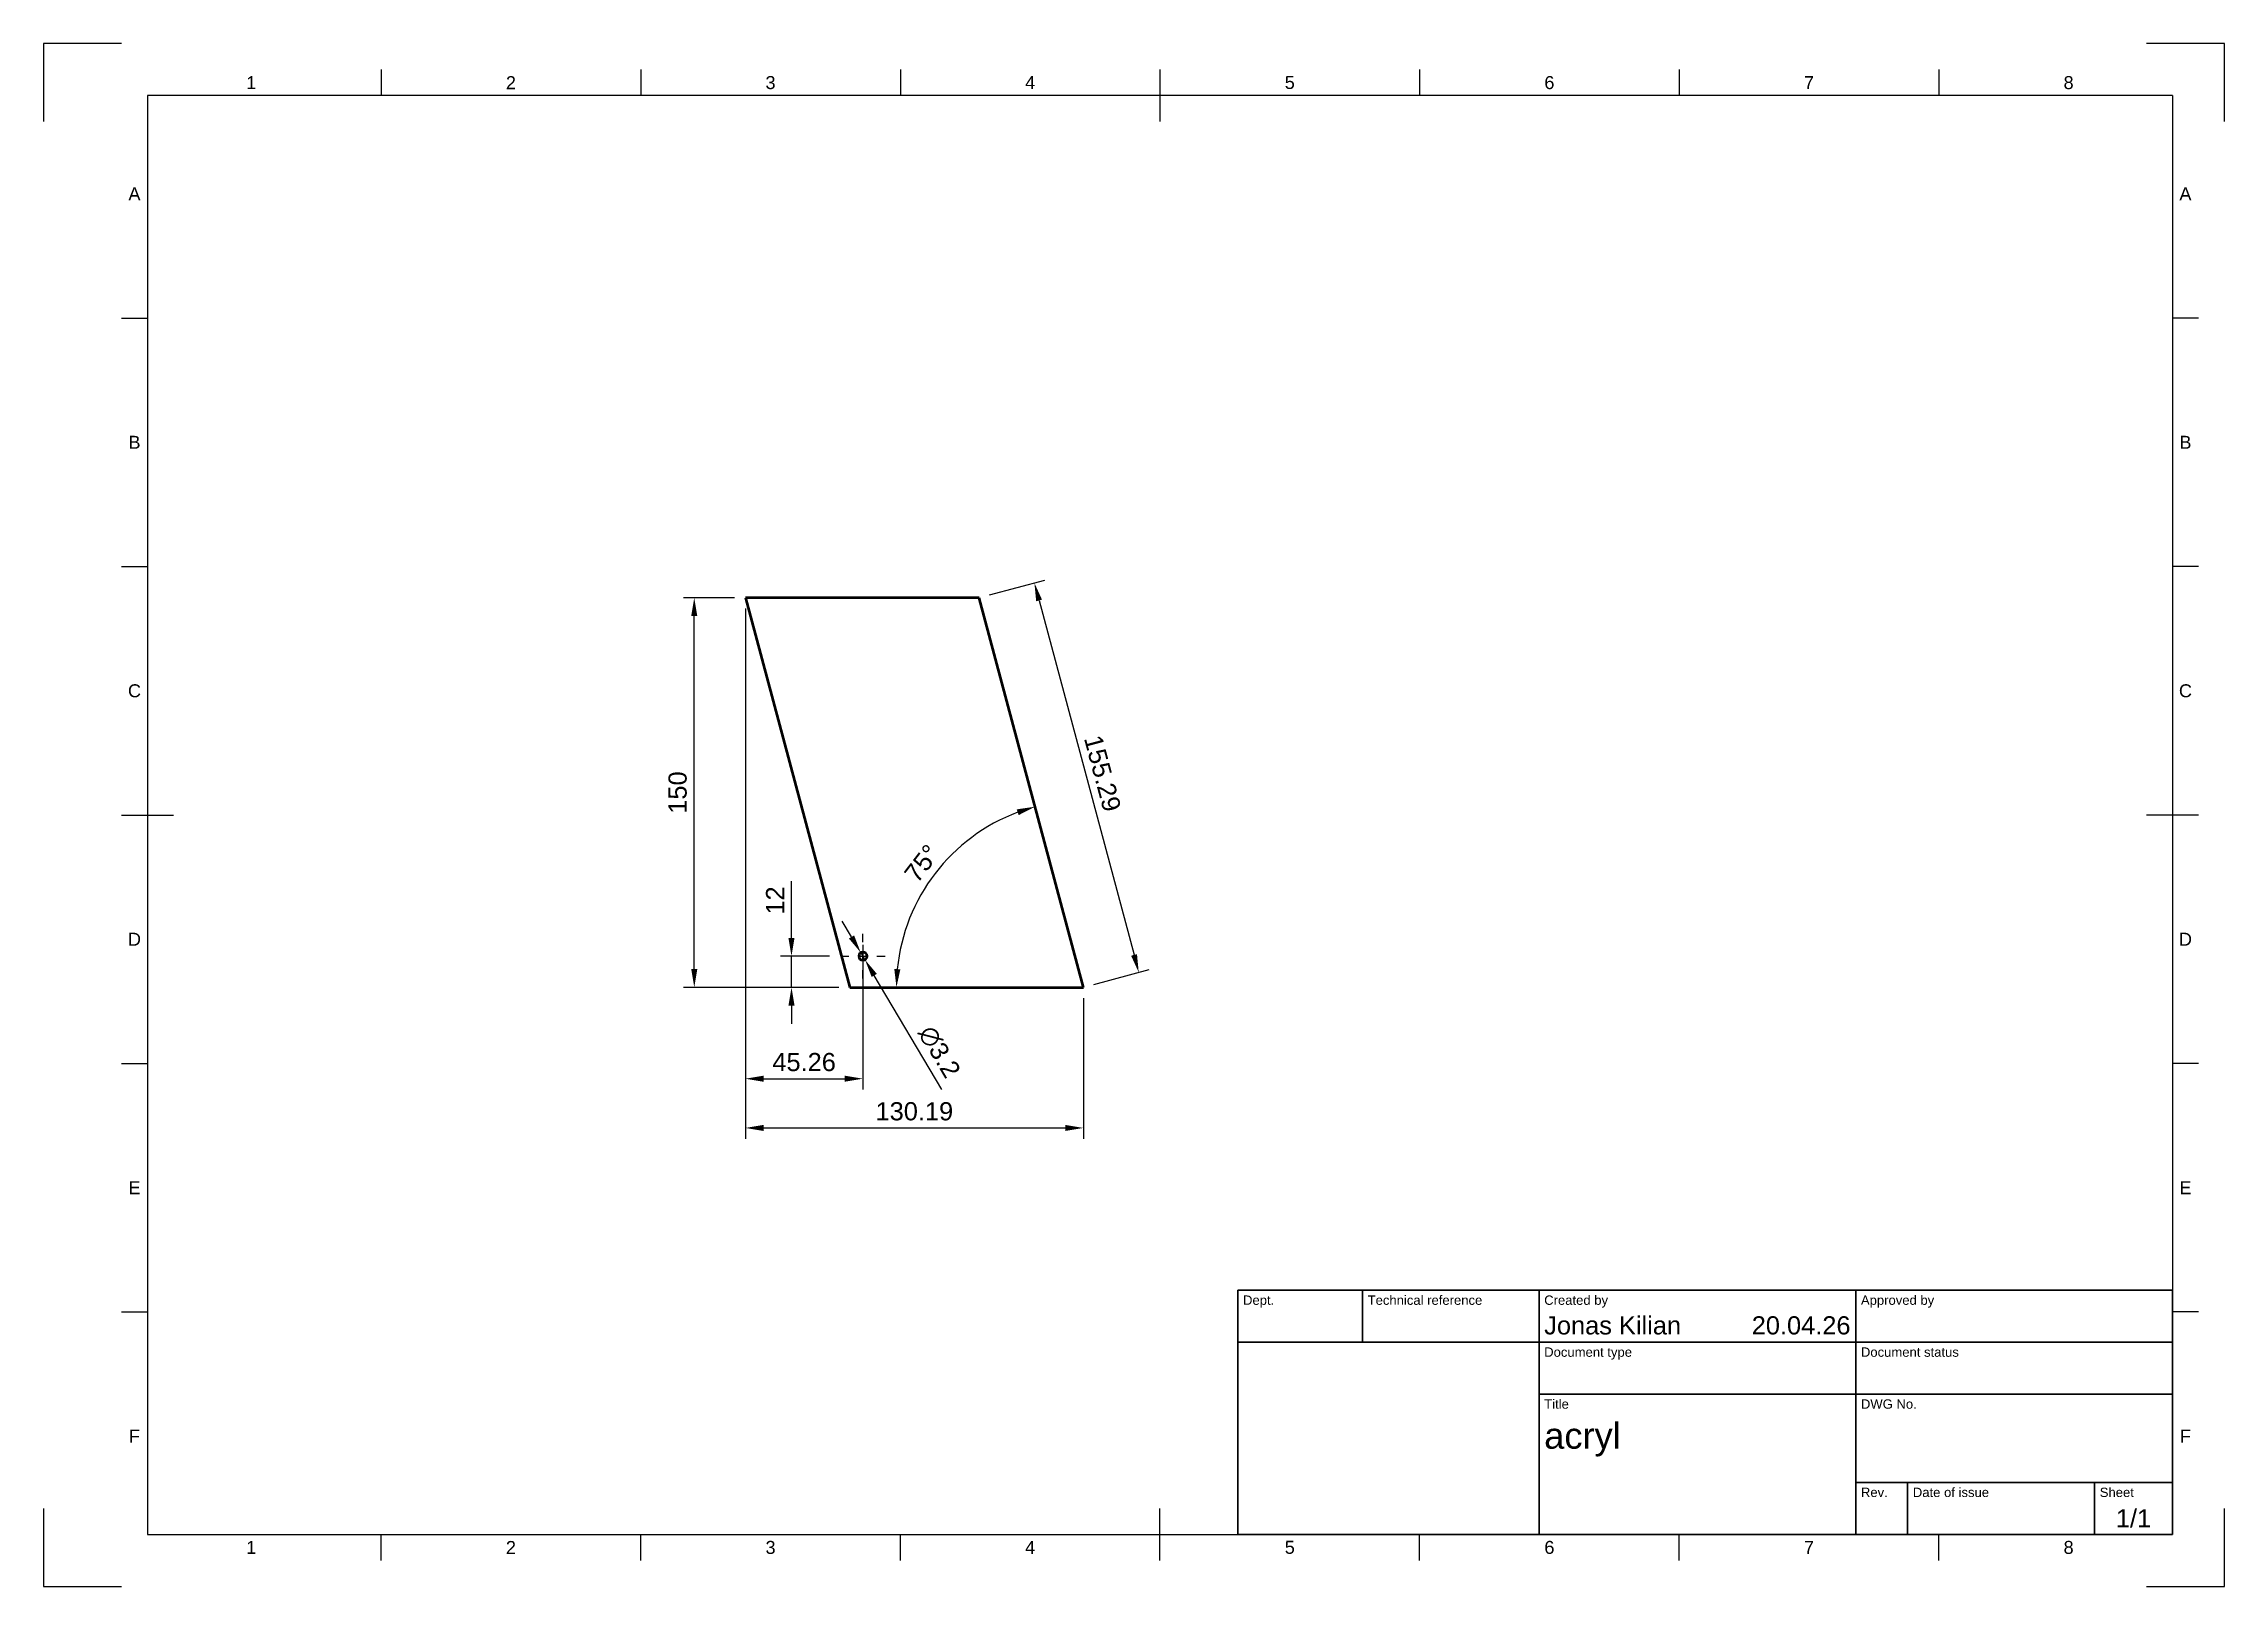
# Model space of a CAD drawing. Header units: millimetres. Extents: x 0 to 420, y 0 to 297.
import ezdxf
from ezdxf.enums import TextEntityAlignment as Align

# ---------------------------------------------------------------- set-up
doc = ezdxf.new("R2010")
doc.units = ezdxf.units.MM
doc.header["$LTSCALE"] = 0.75
doc.linetypes.add('CENTER2', pattern=[28.575, 19.05, -3.175, 3.175, -3.175])
for name, color, linetype, lineweight in [('BORDER', 7, 'Continuous', 25), ('FD_Dimensions', 7, 'Continuous', 25), ('Smart Centers', 7, 'CENTER2', 25), ('TITLEBLOCK', 7, 'Continuous', 35), ('Visible', 7, 'Continuous', 50)]:
    doc.layers.add(name, color=color, linetype=linetype, lineweight=lineweight)
doc.styles.add('FusionTitle', font='Arial.ttf')
doc.styles.get("Standard").update_dxf_attribs({"font": 'Arial.ttf'})
doc.dimstyles.new('Dim-ISO-25', dxfattribs={"dimtxt": 3.5, "dimasz": 3.5, "dimexe": 2.1, "dimexo": 2.1, "dimgap": 1.4, "dimtad": 1, "dimzin": 12, "dimdsep": 46, "dimtxsty": 'Standard', "dimcen": 0, "dimazin": 3, "dimtp": 0.1, "dimtm": 0.1, "dimtfac": 0.714286, "dimtmove": 0, "dimatfit": 3, "dimfxl": 1, "dimtzin": 12, "dimarcsym": 0})

# ---------------------------------------------------------------- blocks, each defined once
blk = doc.blocks.new('ISO_A3_SHEET')
at = {"layer": 'BORDER'}
for p, q in [((65, 292), (65, 287)), ((115, 292), (115, 287)), ((165, 292), (165, 287)), ((215, 292), (215, 282)), ((265, 292), (265, 287)), ((315, 292), (315, 287)), ((365, 292), (365, 287)), ((410, 287), (20, 287)), ((20, 287), (20, 10)), ((410, 287), (410, 10)), ((15, 244.16666), (20, 244.16666)), ((415, 244.16666), (410, 244.16666)), ((15, 196.33333), (20, 196.33333)), ((415, 196.33333), (410, 196.33333)), ((15, 148.5), (25, 148.5)), ((415, 148.5), (405, 148.5)), ((15, 100.66667), (20, 100.66667)), ((415, 100.66667), (410, 100.66667)), ((15, 52.83334), (20, 52.83334)), ((415, 52.83334), (410, 52.83334)), ((215, 5), (215, 15)), ((20, 10), (410, 10)), ((65, 5), (65, 10)), ((115, 5), (115, 10)), ((165, 5), (165, 10)), ((265, 5), (265, 10)), ((315, 5), (315, 10)), ((365, 5), (365, 10))]:
    blk.add_line(p, q, dxfattribs=at)
at = {"layer": 'Defpoints'}
for p, q in [((15, 297), (0, 297)), ((0, 297), (0, 282)), ((420, 297), (405, 297)), ((420, 282), (420, 297)), ((0, 15), (0, 0)), ((420, 0), (420, 15)), ((0, 0), (15, 0)), ((405, 0), (420, 0))]:
    blk.add_line(p, q, dxfattribs=at)
at = {"layer": 'BORDER', "style": 'FusionTitle'}
for s, p in [('1', (40, 289.5)), ('2', (90, 289.5)), ('3', (140, 289.5)), ('4', (190, 289.5)), ('5', (240, 289.5)), ('6', (290, 289.5)), ('7', (340, 289.5)), ('8', (390, 289.5)), ('A', (17.5, 268.08333)), ('A', (412.5, 268.08333)), ('B', (17.5, 220.25)), ('B', (412.5, 220.25)), ('C', (17.5, 172.41667)), ('C', (412.5, 172.41667)), ('D', (17.5, 124.58334)), ('D', (412.5, 124.58334)), ('E', (17.5, 76.75001)), ('E', (412.5, 76.75001)), ('F', (17.5, 28.91668)), ('F', (412.5, 28.91668)), ('1', (40, 7.5)), ('2', (90, 7.5)), ('3', (140, 7.5)), ('4', (190, 7.5)), ('5', (240, 7.5)), ('6', (290, 7.5)), ('7', (340, 7.5)), ('8', (390, 7.5))]:
    blk.add_text(s, height=2.5, dxfattribs=at).set_placement(p, align=Align.MIDDLE)
blk = doc.blocks.new('ISO_TITLEBLOCK')
at = {"layer": 'TITLEBLOCK'}
for p, q in [((0, 47), (-180, 47)), ((-180, 47), (-180, 0)), ((-156, 37), (-156, 47)), ((-122, 0), (-122, 47)), ((-61, 0), (-61, 47)), ((0, 0), (0, 47)), ((-180, 37), (0, 37)), ((-122, 27), (0, 27)), ((-61, 10), (0, 10)), ((-51, 0), (-51, 10)), ((-15, 0), (-15, 10)), ((-180, 0), (0, 0))]:
    blk.add_line(p, q, dxfattribs=at)
at = {"layer": 'TITLEBLOCK', "style": 'FusionTitle'}
for s, p in [('Dept.', (-179, 46)), ('Technical reference', (-155, 46)), ('Created by', (-121, 46)), ('Approved by', (-60, 46)), ('Document type', (-121, 36)), ('Document status', (-60, 36)), ('Title', (-121, 26)), ('DWG No.', (-60, 26)), ('Rev.', (-60, 9)), ('Date of issue', (-50, 9)), ('Sheet', (-14, 9))]:
    blk.add_text(s, height=1.8, dxfattribs=at).set_placement(p, align=Align.TOP_LEFT)
for tag, height, p in [('DEPT', 3.5, (-179, 42)), ('TECHNICAL_REFERENCE', 3.5, (-155, 42)), ('CREATED_BY', 3.5, (-121, 42)), ('APPROVED_BY', 3.5, (-60, 42)), ('DOCUMENT_TYPE', 3.5, (-121, 32)), ('DOCUMENT_STATUS', 3.5, (-60, 32)), ('TITLE_1', 5, (-121, 21.5)), ('TITLE_2', 5, (-121, 14)), ('TITLE_3', 5, (-121, 6.5)), ('DATE_OF_ISSUE', 3.5, (-50, 5))]:
    blk.add_attdef(tag, text='', height=height, dxfattribs=at).set_placement(p, align=Align.TOP_LEFT)
for tag, p in [('CREATED_DATE', (-62, 42)), ('APPROVED_DATE', (-0.99, 42))]:
    blk.add_attdef(tag, text='', height=3.5, dxfattribs=at).set_placement(p, align=Align.TOP_RIGHT)
for tag, height, p in [('DRAWING_NUMBER', 5, (-30.5, 19.75)), ('REV', 3.5, (-56, 4.85)), ('SHEET', 3.5, (-7.5, 4.85))]:
    blk.add_attdef(tag, text='', height=height, dxfattribs=at).set_placement(p, align=Align.TOP_CENTER)
blk = doc.blocks.new('*U4')
at = {"layer": 'Smart Centers', "color": 0, "ltscale": 0.75, "transparency": 16777216}
for p, q in [((0, 2.678906), (0, 4.3)), ((-4.3, 0), (-2.678906, 0)), ((2.678906, 0), (4.3, 0)), ((0, -4.3), (0, -2.678906))]:
    blk.add_line(p, q, dxfattribs=at)
at = {"layer": 'Smart Centers', "color": 0, "linetype": 'Continuous', "ltscale": 0.75, "transparency": 16777216}
for p, q in [((-0.892969, 0), (0.892969, 0)), ((0, -0.892969), (0, 0.892969))]:
    blk.add_line(p, q, dxfattribs=at)
blk = doc.blocks.new('*D12')
at = {"layer": 'Defpoints', "color": 0, "transparency": 16777216}
for p in [(125.308195, 190.322655), (135.151945, 190.322655), (155.248134, 115.322655)]:
    blk.add_point(p, dxfattribs=at)
at = {"layer": 'FD_Dimensions', "color": 0, "lineweight": -2, "transparency": 16777216}
for p, q in [((133.051945, 190.322655), (123.208195, 190.322655)), ((125.308195, 118.822655), (125.308195, 186.822655)), ((153.148134, 115.322655), (123.208195, 115.322655))]:
    blk.add_line(p, q, dxfattribs=at)
at = {"layer": 'FD_Dimensions', "color": 0, "transparency": 16777216}
for points in [[(124.724861, 186.822655), (125.891528, 186.822655), (125.308195, 190.322655)], [(124.724861, 118.822655), (125.891528, 118.822655), (125.308195, 115.322655)]]:
    blk.add_solid(points, dxfattribs=at)
at = {"layer": 'FD_Dimensions', "color": 0, "transparency": 16777216, "insert": (122.121189, 152.822655), "char_height": 3.5, "attachment_point": 5, "rotation": 90}
blk.add_mtext('150', dxfattribs=at)
blk = doc.blocks.new('*D13')
at = {"layer": 'Defpoints', "color": 0, "transparency": 16777216}
for p in [(135.151945, 190.322655), (200.248134, 115.322655), (200.248134, 88.252343)]:
    blk.add_point(p, dxfattribs=at)
at = {"layer": 'FD_Dimensions', "color": 0, "lineweight": -2, "transparency": 16777216}
for p, q in [((135.151945, 188.222655), (135.151945, 86.152343)), ((200.248134, 113.222655), (200.248134, 86.152343)), ((138.651945, 88.252343), (196.748134, 88.252343))]:
    blk.add_line(p, q, dxfattribs=at)
at = {"layer": 'FD_Dimensions', "color": 0, "transparency": 16777216}
for points in [[(138.651945, 88.835676), (138.651945, 87.669009), (135.151945, 88.252343)], [(196.748134, 88.835676), (196.748134, 87.669009), (200.248134, 88.252343)]]:
    blk.add_solid(points, dxfattribs=at)
at = {"layer": 'FD_Dimensions', "color": 0, "transparency": 16777216, "insert": (167.700039, 91.440542), "char_height": 3.5, "attachment_point": 5}
blk.add_mtext('130.19', dxfattribs=at)
blk = doc.blocks.new('*D14')
at = {"layer": 'Defpoints', "color": 0, "transparency": 16777216}
for p in [(157.374087, 122.011116), (158.189, 120.634194)]:
    blk.add_point(p, dxfattribs=at)
at = {"layer": 'FD_Dimensions', "color": 0, "lineweight": -2, "transparency": 16777216}
for p, q in [((155.591464, 125.023135), (153.808841, 128.035153)), ((157.374087, 122.011116), (158.189, 120.634194)), ((172.975444, 95.650203), (159.971624, 117.622175))]:
    blk.add_line(p, q, dxfattribs=at)
at = {"layer": 'FD_Dimensions', "color": 0, "transparency": 16777216}
for points in [[(156.093467, 125.320239), (155.089461, 124.726031), (157.374087, 122.011116)], [(160.473627, 117.919279), (159.46962, 117.325072), (158.189, 120.634194)]]:
    blk.add_solid(points, dxfattribs=at)
at = {"layer": 'FD_Dimensions', "color": 0, "transparency": 16777216, "insert": (172.505951, 102.893035), "char_height": 3.5, "attachment_point": 5, "rotation": 300.61860138}
blk.add_mtext('∅3.2', dxfattribs=at)
blk = doc.blocks.new('*D15')
at = {"layer": 'Defpoints', "color": 0, "transparency": 16777216}
for p in [(135.151945, 190.322655), (157.781544, 125.622655), (157.781544, 97.73203)]:
    blk.add_point(p, dxfattribs=at)
at = {"layer": 'FD_Dimensions', "color": 0, "lineweight": -2, "transparency": 16777216}
for p, q in [((135.151945, 188.222655), (135.151945, 95.63203)), ((157.781544, 123.522655), (157.781544, 95.63203)), ((138.651945, 97.73203), (154.281544, 97.73203))]:
    blk.add_line(p, q, dxfattribs=at)
at = {"layer": 'FD_Dimensions', "color": 0, "transparency": 16777216}
for points in [[(138.651945, 98.315363), (138.651945, 97.148697), (135.151945, 97.73203)], [(154.281544, 98.315363), (154.281544, 97.148697), (157.781544, 97.73203)]]:
    blk.add_solid(points, dxfattribs=at)
at = {"layer": 'FD_Dimensions', "color": 0, "transparency": 16777216, "insert": (146.466744, 100.919036), "char_height": 3.5, "attachment_point": 5}
blk.add_mtext('45.26', dxfattribs=at)
blk = doc.blocks.new('*D16')
at = {"layer": 'Defpoints', "color": 0, "transparency": 16777216}
for p in [(144.034669, 121.322655), (153.481544, 121.322655), (155.248134, 115.322655)]:
    blk.add_point(p, dxfattribs=at)
at = {"layer": 'FD_Dimensions', "color": 0, "lineweight": -2, "transparency": 16777216}
for p, q in [((144.034669, 124.822655), (144.034669, 135.771018)), ((151.381544, 121.322655), (141.934669, 121.322655)), ((144.034669, 115.322655), (144.034669, 121.322655)), ((153.148134, 115.322655), (141.934669, 115.322655)), ((144.034669, 111.822655), (144.034669, 108.322655))]:
    blk.add_line(p, q, dxfattribs=at)
at = {"layer": 'FD_Dimensions', "color": 0, "transparency": 16777216}
for points in [[(143.451335, 124.822655), (144.618002, 124.822655), (144.034669, 121.322655)], [(143.451335, 111.822655), (144.618002, 111.822655), (144.034669, 115.322655)]]:
    blk.add_solid(points, dxfattribs=at)
at = {"layer": 'FD_Dimensions', "color": 0, "transparency": 16777216, "insert": (140.877506, 132.046837), "char_height": 3.5, "attachment_point": 5, "rotation": 90}
blk.add_mtext('12', dxfattribs=at)
blk = doc.blocks.new('*D17')
at = {"layer": 'Defpoints', "color": 0, "transparency": 16777216}
for p in [(180.151945, 190.322655), (177.10778, 142.900255), (155.248134, 115.322655), (200.248134, 115.322655), (200.248134, 115.322655)]:
    blk.add_point(p, dxfattribs=at)
at = {"layer": 'FD_Dimensions', "color": 0, "lineweight": -2, "transparency": 16777216}
blk.add_arc((200.248134, 115.322655), 36, 110.572619, 174.427381, dxfattribs=at)
at = {"layer": 'FD_Dimensions', "color": 0, "transparency": 16777216}
for points in [[(187.419751, 149.582299), (187.77613, 148.471396), (190.930649, 150.095985)], [(165.000917, 118.790161), (163.835629, 118.846874), (164.248134, 115.322655)]]:
    blk.add_solid(points, dxfattribs=at)
at = {"layer": 'FD_Dimensions', "color": 0, "transparency": 16777216, "insert": (169.164675, 139.173832), "char_height": 3.5, "attachment_point": 5, "rotation": 52.50000763}
blk.add_mtext('75°', dxfattribs=at)
blk = doc.blocks.new('*D18')
at = {"layer": 'Defpoints', "color": 0, "transparency": 16777216}
for p in [(180.151945, 190.322655), (210.914891, 118.180804), (200.248134, 115.322655)]:
    blk.add_point(p, dxfattribs=at)
at = {"layer": 'FD_Dimensions', "color": 0, "lineweight": -2, "transparency": 16777216}
for p, q in [((182.180389, 190.866175), (192.847145, 193.724324)), ((191.724568, 189.800064), (210.009024, 121.561544)), ((202.276578, 115.866175), (212.943335, 118.724324))]:
    blk.add_line(p, q, dxfattribs=at)
at = {"layer": 'FD_Dimensions', "color": 0, "transparency": 16777216}
for points in [[(192.288025, 189.951041), (191.161111, 189.649086), (190.818701, 193.180804)], [(210.572481, 121.712522), (209.445567, 121.410567), (210.914891, 118.180804)]]:
    blk.add_solid(points, dxfattribs=at)
at = {"layer": 'FD_Dimensions', "color": 0, "transparency": 16777216, "insert": (203.945207, 156.505662), "char_height": 3.5, "attachment_point": 5, "rotation": 284.99999493}
blk.add_mtext('155.29', dxfattribs=at)

msp = doc.modelspace()

# ---------------------------------------------------------------- linework, layer by layer
at = {"layer": 'Visible', "extrusion": (0, 1, 0)}
for p, q in [((135.151945, 190.322655), (155.248134, 115.322655)), ((180.151945, 190.322655), (135.151945, 190.322655)), ((200.248134, 115.322655), (180.151945, 190.322655)), ((155.248134, 115.322655), (200.248134, 115.322655))]:
    msp.add_line(p, q, dxfattribs=at)
at = {"layer": 'Visible', "extrusion": (2e-16, 0, -1)}
msp.add_circle((-157.781544, 121.322655), 0.8, dxfattribs=at)

# ---------------------------------------------------------------- block references
at = {"layer": 'BORDER'}
msp.add_blockref('ISO_A3_SHEET', (0, 0), dxfattribs=at)
at = {"layer": 'Smart Centers', "ltscale": 0.75}
msp.add_blockref('*U4', (157.781544, 121.322655), dxfattribs=at)
at = {"layer": 'TITLEBLOCK'}
msp.add_blockref('ISO_TITLEBLOCK', (410, 10), dxfattribs=at).add_auto_attribs({'CREATED_DATE': '20.04.26', 'SHEET': '1/1', 'TITLE_1': 'acryl', 'CREATED_BY': 'Jonas Kilian'})

# ---------------------------------------------------------------- dimensions: what is measured, and where the dimension line sits
at = {"layer": 'FD_Dimensions'}
for base, p1, p2, angle, picture, middle in [((210.914891, 118.180804), (180.151945, 190.322655), (200.248134, 115.322655), 285, '*D18', (203.945207, 156.505662)), ((125.308195, 190.322655), (155.248134, 115.322655), (135.151945, 190.322655), 90, '*D12', (122.121189, 152.822655)), ((144.034669, 121.322655), (155.248134, 115.322655), (153.481544, 121.322655), 90, '*D16', (140.877506, 132.046837))]:
    dim = msp.add_linear_dim(base=base, p1=p1, p2=p2, angle=angle, dimstyle='Dim-ISO-25', override={"dimlfac": 2}, dxfattribs=at)
    dim.commit()
    dim.dimension.update_dxf_attribs({"geometry": picture, "text_midpoint": middle})
for base, p2, picture, middle in [((200.248134, 88.252343), (200.248134, 115.322655), '*D13', (167.700039, 91.440542)), ((157.781544, 97.73203), (157.781544, 125.622655), '*D15', (146.466744, 100.919036))]:
    dim = msp.add_linear_dim(base=base, p1=(135.151945, 190.322655), p2=p2, dimstyle='Dim-ISO-25', override={"dimlfac": 2}, dxfattribs=at)
    dim.commit()
    dim.dimension.update_dxf_attribs({"geometry": picture, "text_midpoint": middle})
dim = msp.add_angular_dim_2l(base=(177.10778, 142.900255), line1=((200.248134, 115.322655), (180.151945, 190.322655)), line2=((155.248134, 115.322655), (200.248134, 115.322655)), dimstyle='Dim-ISO-25', override={"dimlfac": 1, "dimpost": ''}, dxfattribs=at)
dim.commit()
dim.dimension.update_dxf_attribs({"geometry": '*D17', "text_midpoint": (169.164675, 139.173832)})
dim = msp.add_diameter_dim_2p(p1=(157.374087, 122.011116), p2=(158.189, 120.634194), dimstyle='Dim-ISO-25', override={"dimlfac": 2}, dxfattribs=at)
dim.commit()
dim.dimension.update_dxf_attribs({"geometry": '*D14', "text_midpoint": (169.67905, 101.219972), "dimtype": 163})

doc.saveas('drawing.dxf')
